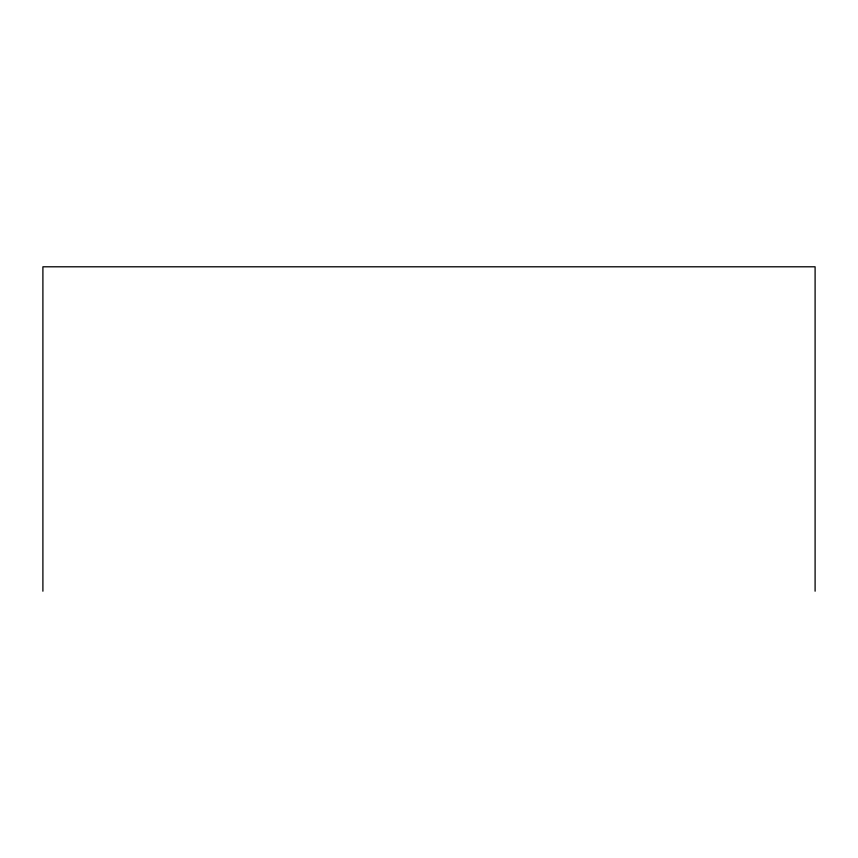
<?xml version="1.0" encoding="UTF-8"?>
<svg xmlns="http://www.w3.org/2000/svg" width="858" height="858" viewBox="0 0 858 858"><rect width="100%" height="100%" fill="white"/><g stroke="black" fill="none" stroke-linecap="round" stroke-linejoin="round"><path stroke-width="1.29" d="M815.1 591.205L815.1 266.795L42.9 266.795L42.9 591.205"/></g></svg>
